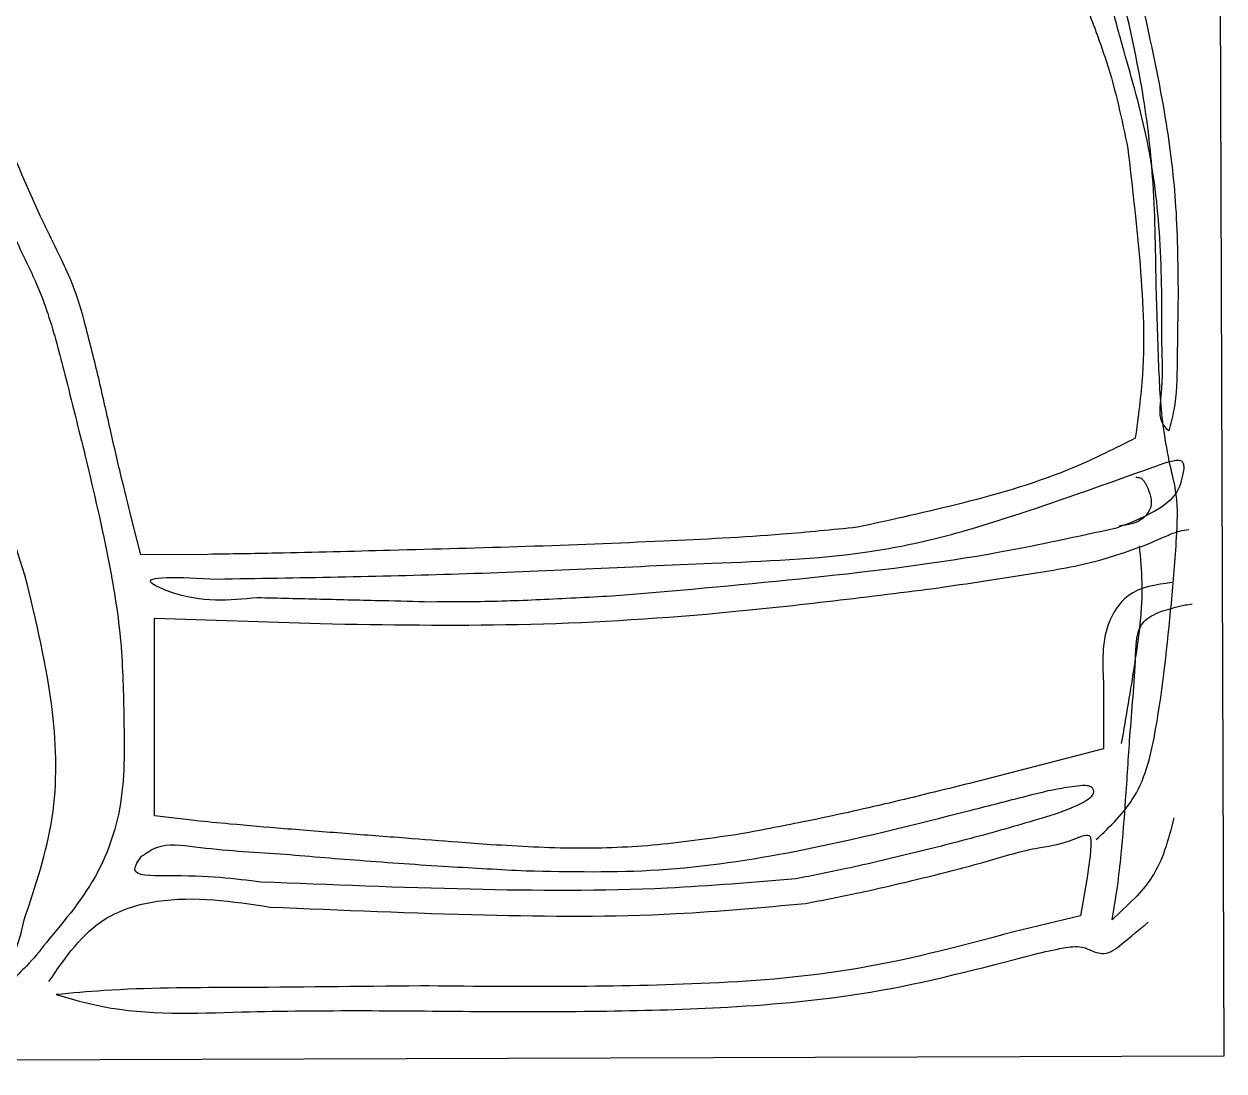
# Model space of a CAD drawing. Extents: x 0 to 800, y -1 to 401.
# Drawn here: x 601 to 800.4, y -1.3 to 172.7 of the extents above; entities that cross this region are included whole.
import ezdxf

# ---------------------------------------------------------------- set-up
doc = ezdxf.new("R2010")
doc.units = 0
doc.layers.add('Capa_1', color=7, linetype='CONTINUOUS')

msp = doc.modelspace()

# ---------------------------------------------------------------- linework, layer by layer
at = {"layer": 'Capa_1', "color": 7}
for p, q in [((800.389814, 1.258458), (799.131329, 400.194894)), ((620.438857, 84.515276), (618.748516, 90.990619)), ((631.563888, 84.580404), (620.438857, 84.515276)), ((622.66497, 57.55617), (622.66497, 73.996585)), ((622.66497, 73.996585), (650.19778, 73.07498)), ((780.35452, 63.416675), (780.35452, 52.270766)), ((622.66497, 41.1151), (622.66497, 57.55617)), ((780.35452, 52.270766), (758.094637, 46.525548)), ((629.339723, 40.351765), (622.66497, 41.1151)), ((777.629777, 30.905779), (776.56405, 24.550933)), ((781.801332, 23.863801), (782.704612, 29.340035)), ((785.963912, 27.852433), (781.801332, 23.863801)), ((776.56405, 24.550933), (765.482594, 21.854503)), ((0, -1.258484), (800.389814, 1.258458))]:
    msp.add_line(p, q, dxfattribs=at)
for points, knots in [([(766.757025, 239.257226), (768.532932, 229.7847), (771.651116, 213.152596), (775.025576, 193.528654), (776.372308, 182.88638), (776.402003, 178.377867), (777.507083, 175.612977), (778.39294, 173.323288), (778.903841, 172.002756)], [0, 0, 0, 0, 28.914017, 50.767974, 59.71866, 61.089671, 64.221025, 68.487679, 68.487679, 68.487679, 68.487679]), ([(783.719427, 168.368431), (782.994673, 170.991779), (781.22566, 177.394972), (779.076967, 188.108917), (777.697675, 196.189193), (776.978013, 200.405169)], [0, 0, 0, 0, 8.162996, 19.924632, 32.756653, 32.756653, 32.756653, 32.756653]), ([(582.627006, 178.071031), (585.934866, 170.029071), (591.668242, 156.090276), (598.151144, 139.546771), (602.977669, 130.064078), (605.662687, 122.788159), (608.084702, 113.345124), (610.060312, 105.420561), (611.190463, 100.887303)], [0, 0, 0, 0, 26.091519, 45.223347, 53.261015, 57.96892, 68.456793, 82.476249, 82.476249, 82.476249, 82.476249]), ([(613.414967, 113.837989), (612.706831, 116.735002), (611.41501, 122.01989), (609.564034, 128.656793), (606.730672, 134.607482), (602.314883, 143.493923), (596.221529, 158.480885), (591.138436, 170.942568), (588.24749, 178.029995)], [0, 0, 0, 0, 8.953928, 16.334241, 20.589619, 28.695291, 46.111516, 69.079572, 69.079572, 69.079572, 69.079572]), ([(789.115968, 129.642106), (789.031464, 135.531583), (788.880025, 146.086028), (786.998346, 162.241552), (784.698825, 172.332445), (783.43602, 177.873963)], [0, 0, 0, 0, 17.661751, 31.651364, 48.691885, 48.691885, 48.691885, 48.691885]), ([(787.147834, 174.503146), (788.407196, 168.688978), (790.644839, 158.358321), (792.607555, 142.757315), (792.708753, 133.006908), (792.761968, 127.87962)], [0, 0, 0, 0, 17.842499, 31.702686, 47.074383, 47.074383, 47.074383, 47.074383]), ([(778.903841, 172.002756), (779.580617, 170.153438), (781.111171, 165.971132), (782.905959, 159.276528), (783.910701, 154.427078), (784.411605, 152.009431)], [0, 0, 0, 0, 5.905817, 13.356233, 20.76328, 20.76328, 20.76328, 20.76328]), ([(790.056868, 119.657462), (790.074187, 125.464107), (790.107887, 136.762863), (788.082068, 153.164647), (785.142822, 163.407907), (783.719427, 168.368431)], [0, 0, 0, 0, 17.413144, 33.883056, 49.34841, 49.34841, 49.34841, 49.34841]), ([(784.411605, 152.009431), (785.107627, 145.988336), (786.54858, 133.523037), (787.464431, 117.359509), (786.122788, 107.406996), (785.649714, 103.897663)], [0, 0, 0, 0, 18.198988, 37.676839, 48.28562, 48.28562, 48.28562, 48.28562]), ([(601.157717, 81.119987), (599.070084, 87.670591), (594.284674, 102.686312), (586.831821, 122.859246), (580.879826, 136.20332), (578.547569, 141.432123)], [0, 0, 0, 0, 20.62599, 47.280236, 64.454012, 64.454012, 64.454012, 64.454012]), ([(791.437725, 99.326574), (791.048872, 101.326262), (789.979351, 106.826312), (789.479416, 116.990283), (789.246568, 125.095847), (789.115968, 129.642106)], [0, 0, 0, 0, 6.106128, 16.794632, 30.446943, 30.446943, 30.446943, 30.446943]), ([(792.761968, 127.87962), (792.703388, 124.117028), (792.603333, 117.690468), (792.543631, 109.99), (791.517601, 106.258439), (791.201223, 105.107806)], [0, 0, 0, 0, 11.313846, 19.324205, 22.89539, 22.89539, 22.89539, 22.89539]), ([(791.201223, 105.107806), (790.888607, 105.432032), (789.42508, 106.949913), (790.310869, 112.468419), (790.156102, 116.848833), (790.056868, 119.657462)], [0, 0, 0, 0, 1.321384, 6.186128, 14.878966, 14.878966, 14.878966, 14.878966]), ([(618.748516, 91.003646), (618.294487, 92.837313), (617.165537, 97.396758), (615.404308, 105.012544), (614.100903, 110.794927), (613.414967, 113.837989)], [0, 0, 0, 0, 5.667063, 14.091251, 23.449535, 23.449535, 23.449535, 23.449535]), ([(785.649714, 103.897663), (782.321888, 102.214989), (773.161958, 97.583383), (757.498387, 93.024952), (745.299415, 90.355095), (739.471809, 89.07967)], [0, 0, 0, 0, 11.172717, 30.753204, 48.66261, 48.66261, 48.66261, 48.66261]), ([(611.190463, 100.887303), (612.599476, 94.930009), (615.018205, 84.70364), (617.358945, 70.102855), (617.516813, 61.467697), (617.594396, 57.224003)], [0, 0, 0, 0, 18.366777, 31.528652, 44.247636, 44.247636, 44.247636, 44.247636]), ([(788.281041, 98.975707), (788.936407, 99.205611), (790.060831, 99.600063), (791.510287, 100.085349), (792.331079, 100.199581), (792.658252, 100.245115)], [0, 0, 0, 0, 2.085517, 3.578164, 4.567494, 4.567494, 4.567494, 4.567494]), ([(792.658252, 100.245115), (792.675589, 100.245415), (792.709233, 100.245999), (792.758789, 100.246029), (792.790996, 100.245417), (792.806898, 100.245115)], [0, 0, 0, 0, 0.052021, 0.100945, 0.148658, 0.148658, 0.148658, 0.148658]), ([(792.806559, 100.245115), (793.017051, 100.219244), (793.427925, 100.168747), (793.706186, 99.490194), (793.704668, 99.038102), (793.703772, 98.771189)], [0, 0, 0, 0, 0.591174, 1.15396, 1.965142, 1.965142, 1.965142, 1.965142]), ([(633.094379, 80.490823), (646.48459, 80.7), (673.914177, 81.128495), (709.892505, 82.967097), (736.448937, 83.907054), (753.520636, 87.228466), (769.201147, 92.141876), (781.040559, 96.382389), (788.281041, 98.975707)], [0, 0, 0, 0, 40.165199, 82.277625, 108.162226, 119.67521, 134.331813, 157.406939, 157.406939, 157.406939, 157.406939]), ([(793.704111, 98.771189), (793.457136, 97.428475), (792.908867, 94.447731), (788.328435, 91.14842), (784.671705, 89.760939), (782.507142, 88.939634)], [0, 0, 0, 0, 3.965288, 8.802701, 15.81994, 15.81994, 15.81994, 15.81994]), ([(791.65419, 76.44696), (791.974206, 80.073817), (792.503916, 86.077209), (792.815878, 93.817371), (791.835511, 97.736416), (791.437725, 99.326574)], [0, 0, 0, 0, 10.946895, 18.119958, 23.017705, 23.017705, 23.017705, 23.017705]), ([(787.279745, 96.455271), (787.874224, 95.258515), (788.898937, 93.195646), (786.764566, 89.793953), (784.411777, 89.475741), (782.99358, 89.283931)], [0, 0, 0, 0, 3.731728, 6.432446, 10.530656, 10.530656, 10.530656, 10.530656]), ([(785.741013, 97.408965), (785.975818, 97.394577), (786.409094, 97.368028), (786.970984, 96.999307), (787.174219, 96.641207), (787.279745, 96.455271)], [0, 0, 0, 0, 0.69597, 1.284247, 1.919581, 1.919581, 1.919581, 1.919581]), ([(739.471809, 89.07967), (735.326999, 88.667909), (724.608352, 87.60308), (706.234709, 86.694795), (684.512482, 85.827119), (663.053398, 85.281102), (645.440301, 84.804458), (635.337527, 84.641334), (631.563888, 84.580404)], [0, 0, 0, 0, 12.494251, 32.310648, 55.170379, 77.716726, 96.706477, 108.028792, 108.028792, 108.028792, 108.028792]), ([(782.507142, 88.939634), (776.067352, 87.52473), (759.366336, 83.855305), (731.784806, 80.483231), (710.711028, 78.649065), (700.097914, 77.725348)], [0, 0, 0, 0, 19.772864, 51.279145, 83.244588, 83.244588, 83.244588, 83.244588]), ([(787.573849, 86.228226), (788.633746, 86.698199), (790.423029, 87.491591), (792.72074, 88.451688), (794.021377, 88.638753), (794.528425, 88.71168)], [0, 0, 0, 0, 3.484579, 5.882548, 7.414682, 7.414682, 7.414682, 7.414682]), ([(752.224584, 78.932229), (757.883128, 79.760911), (767.331054, 81.14454), (779.256192, 83.211245), (785.21939, 85.374217), (787.573849, 86.228226)], [0, 0, 0, 0, 17.171543, 28.670885, 36.173427, 36.173427, 36.173427, 36.173427]), ([(786.293407, 85.994713), (786.490339, 83.948258), (787.118746, 77.418074), (785.588814, 66.410072), (784.081062, 57.58151), (783.328973, 53.17769)], [0, 0, 0, 0, 6.155987, 19.643599, 33.06744, 33.06744, 33.06744, 33.06744]), ([(601.019231, 23.863801), (602.915943, 29.461716), (606.702454, 40.637144), (606.216468, 60.415326), (602.992892, 73.609423), (601.157915, 81.119987)], [0, 0, 0, 0, 17.609641, 35.155097, 58.340728, 58.340728, 58.340728, 58.340728]), ([(639.769245, 77.366474), (635.18715, 76.906818), (629.580492, 76.344383), (618.715865, 81.171085), (626.845252, 80.786476), (633.094379, 80.490823)], [0, 0, 0, 0, 14.550758, 17.804325, 28.617705, 28.617705, 28.617705, 28.617705]), ([(791.72768, 79.911147), (789.091821, 79.543611), (784.417151, 78.891789), (779.987509, 71.820756), (780.214309, 66.627322), (780.35452, 63.416675)], [0, 0, 0, 0, 7.577108, 13.43793, 22.928115, 22.928115, 22.928115, 22.928115]), ([(650.19778, 73.07498), (661.17436, 72.892898), (683.294221, 72.525968), (717.376421, 74.563982), (740.328926, 77.441098), (752.224584, 78.932229)], [0, 0, 0, 0, 32.925799, 66.351635, 102.313278, 102.313278, 102.313278, 102.313278]), ([(668.553372, 76.669565), (665.91295, 76.733129), (659.825487, 76.879674), (650.230772, 77.111697), (643.2765, 77.281059), (639.769245, 77.366474)], [0, 0, 0, 0, 7.923561, 18.267679, 28.792562, 28.792562, 28.792562, 28.792562]), ([(700.097914, 77.725348), (696.12798, 77.50421), (688.384287, 77.072862), (677.866956, 76.676981), (671.320215, 76.671768), (668.553372, 76.669565)], [0, 0, 0, 0, 11.928466, 23.267483, 31.567515, 31.567515, 31.567515, 31.567515]), ([(779.155329, 37.191), (781.503147, 39.424475), (786.749137, 44.414977), (789.905346, 58.721321), (790.970607, 69.518415), (791.65419, 76.44696)], [0, 0, 0, 0, 9.529888, 21.293688, 42.36257, 42.36257, 42.36257, 42.36257]), ([(789.90492, 75.101206), (790.631402, 75.314128), (791.970644, 75.706641), (793.695861, 76.161323), (794.710476, 76.297373), (795.091543, 76.34847)], [0, 0, 0, 0, 2.272032, 4.188405, 5.341071, 5.341071, 5.341071, 5.341071]), ([(784.748014, 54.334778), (785.109356, 58.656026), (785.621768, 64.783911), (785.934107, 73.341079), (788.837556, 74.62808), (789.90492, 75.101206)], [0, 0, 0, 0, 13.583266, 19.262189, 22.563491, 22.563491, 22.563491, 22.563491]), ([(617.594396, 57.224003), (617.686789, 52.206726), (617.847564, 43.475973), (613.373992, 30.410647), (607.857901, 23.838472), (604.732626, 20.114848)], [0, 0, 0, 0, 14.95913, 26.030951, 40.504029, 40.504029, 40.504029, 40.504029]), ([(782.704612, 29.340035), (782.917906, 31.150078), (783.48269, 35.942929), (784.101012, 44.282824), (784.520961, 50.80723), (784.748014, 54.334778)], [0, 0, 0, 0, 5.467256, 14.476867, 25.081918, 25.081918, 25.081918, 25.081918]), ([(758.094637, 46.525548), (753.643898, 45.423358), (744.673822, 43.201989), (732.021636, 40.372492), (723.7891, 38.822531), (720.132249, 38.134046)], [0, 0, 0, 0, 13.755541, 27.723095, 38.885852, 38.885852, 38.885852, 38.885852]), ([(777.1165, 46.226599), (777.440239, 46.22103), (777.971708, 46.211889), (778.619557, 45.769324), (778.85621, 44.409669), (775.487571, 42.424231), (769.458458, 40.496532), (759.702429, 37.686942), (748.68308, 34.918284), (738.519676, 32.491923), (732.050469, 31.218932), (729.254264, 30.668704)], [0, 0, 0, 0, 0.956635, 1.570465, 2.175996, 4.727215, 11.17186, 22.806744, 34.295778, 45.529187, 54.081031, 54.081031, 54.081031, 54.081031]), ([(758.381826, 42.084903), (761.417088, 42.860441), (766.420935, 44.138972), (772.553523, 45.714193), (775.717625, 46.090068), (776.861427, 46.225944)], [0, 0, 0, 0, 9.403353, 15.502108, 18.954948, 18.954948, 18.954948, 18.954948]), ([(776.861427, 46.225944), (776.890803, 46.226244), (776.948425, 46.226834), (777.033434, 46.226858), (777.089062, 46.226246), (777.116443, 46.225944)], [0, 0, 0, 0, 0.088132, 0.172874, 0.255023, 0.255023, 0.255023, 0.255023]), ([(684.426932, 32.00911), (691.775988, 31.85982), (706.831197, 31.553986), (731.634901, 35.307024), (748.738124, 39.641114), (758.381826, 42.084903)], [0, 0, 0, 0, 22.017077, 45.103987, 74.95085, 74.95085, 74.95085, 74.95085]), ([(654.370238, 38.19331), (650.983205, 38.459284), (644.596797, 38.96079), (636.251019, 39.659742), (631.298525, 40.155632), (629.339723, 40.351765)], [0, 0, 0, 0, 10.192438, 19.218316, 25.124038, 25.124038, 25.124038, 25.124038]), ([(792.069564, 40.803126), (791.609385, 38.991072), (790.755582, 35.629044), (788.792251, 31.144553), (786.85448, 28.889033), (785.963912, 27.852433)], [0, 0, 0, 0, 5.611417, 10.41125, 14.49315, 14.49315, 14.49315, 14.49315]), ([(678.565177, 36.343591), (676.746188, 36.483402), (672.029851, 36.845909), (663.964921, 37.463145), (657.718821, 37.938479), (654.370238, 38.19331)], [0, 0, 0, 0, 5.473061, 14.190747, 24.265543, 24.265543, 24.265543, 24.265543]), ([(720.132249, 38.134046), (715.517572, 37.449143), (706.454328, 36.10399), (692.530732, 35.513829), (683.303388, 36.062071), (678.565177, 36.343591)], [0, 0, 0, 0, 13.989365, 27.475174, 41.709234, 41.709234, 41.709234, 41.709234]), ([(730.868772, 26.590195), (733.695142, 27.131388), (740.070735, 28.352187), (749.915587, 30.706814), (759.657179, 33.10064), (768.592914, 35.934045), (773.575539, 36.271355), (778.297842, 38.541063), (778.283569, 36.039482), (778.094392, 33.939463), (777.799177, 32.011402), (777.62989, 30.905779)], [0, 0, 0, 0, 8.639772, 19.489194, 30.207213, 39.305059, 45.904085, 48.586567, 49.691433, 52.142276, 55.437005, 55.437005, 55.437005, 55.437005]), ([(620.52152, 34.4118), (621.34772, 34.977917), (623.955046, 36.764473), (632.216602, 35.511933), (638.913839, 35.111803), (643.544362, 34.83515)], [0, 0, 0, 0, 2.938326, 9.272789, 23.465321, 23.465321, 23.465321, 23.465321]), ([(640.380172, 30.139842), (636.085571, 30.670589), (630.370738, 31.376856), (618.207179, 31.077769), (619.969459, 33.616503), (620.52152, 34.4118)], [0, 0, 0, 0, 15.860393, 21.105454, 23.498071, 23.498071, 23.498071, 23.498071]), ([(643.544362, 34.837749), (647.962857, 34.464428), (657.271465, 33.677939), (670.900401, 32.732746), (680.113936, 32.239844), (684.426932, 32.00911)], [0, 0, 0, 0, 13.302625, 28.025141, 40.982527, 40.982527, 40.982527, 40.982527]), ([(729.254264, 30.668704), (722.127087, 30.069178), (704.139886, 28.556127), (674.453354, 28.761137), (651.974851, 29.671542), (640.380172, 30.14114)], [0, 0, 0, 0, 21.449408, 54.132917, 88.951087, 88.951087, 88.951087, 88.951087]), ([(605.143739, 13.605624), (607.896931, 17.625763), (612.409674, 24.215155), (626.387672, 28.33057), (635.618522, 26.933825), (641.853908, 25.990331)], [0, 0, 0, 0, 14.092802, 23.099447, 41.847764, 41.847764, 41.847764, 41.847764]), ([(641.853908, 25.990331), (653.758968, 25.478121), (676.232464, 24.51121), (705.976266, 24.291557), (723.692599, 25.927062), (730.868772, 26.58954)], [0, 0, 0, 0, 35.755176, 67.495989, 89.106436, 89.106436, 89.106436, 89.106436]), ([(604.732626, 20.114848), (603.641274, 18.729963), (601.743377, 16.321603), (599.303381, 14.206277), (597.942809, 11.99634), (596.055114, 12.939264), (599.730719, 17.805106), (600.466056, 21.262727), (601.019231, 23.863801)], [0, 0, 0, 0, 5.163757, 8.979944, 10.638918, 11.310293, 14.288738, 23.333358, 23.333358, 23.333358, 23.333358]), ([(778.691977, 18.58622), (779.306478, 18.409622), (781.010098, 17.920027), (784.148551, 20.416587), (786.386441, 22.290924), (787.814923, 23.487345)], [0, 0, 0, 0, 1.840605, 5.10282, 10.860141, 10.860141, 10.860141, 10.860141]), ([(765.482594, 21.854503), (756.300957, 19.413486), (739.229075, 14.87478), (706.054568, 12.518602), (682.398539, 12.74005), (666.884366, 12.88528)], [0, 0, 0, 0, 28.432505, 52.865997, 99.423622, 99.423622, 99.423622, 99.423622]), ([(677.731097, 8.617854), (691.144272, 8.614297), (712.491653, 8.608635), (743.159763, 11.37362), (759.902554, 15.78967), (768.959431, 18.178496)], [0, 0, 0, 0, 40.23864, 64.040736, 92.088491, 92.088491, 92.088491, 92.088491]), ([(768.959431, 18.178496), (770.530974, 18.534954), (773.094063, 19.116314), (776.517881, 19.622886), (778.076581, 18.881527), (778.691977, 18.588828)], [0, 0, 0, 0, 4.882927, 7.963746, 9.973622, 9.973622, 9.973622, 9.973622]), ([(666.884366, 12.88528), (656.509472, 12.771283), (638.967106, 12.578531), (618.751095, 12.568374), (608.973234, 11.6842), (606.337822, 11.44589)], [0, 0, 0, 0, 31.134735, 52.644095, 60.580595, 60.580595, 60.580595, 60.580595]), ([(606.337822, 11.44589), (608.906228, 10.711419), (618.907621, 7.851381), (643.113943, 8.988004), (664.26174, 8.761878), (677.731097, 8.617854)], [0, 0, 0, 0, 7.988448, 31.107082, 71.661301, 71.661301, 71.661301, 71.661301])]:
    msp.add_open_spline(points, degree=3, knots=knots, dxfattribs=at)

doc.saveas('drawing.dxf')
